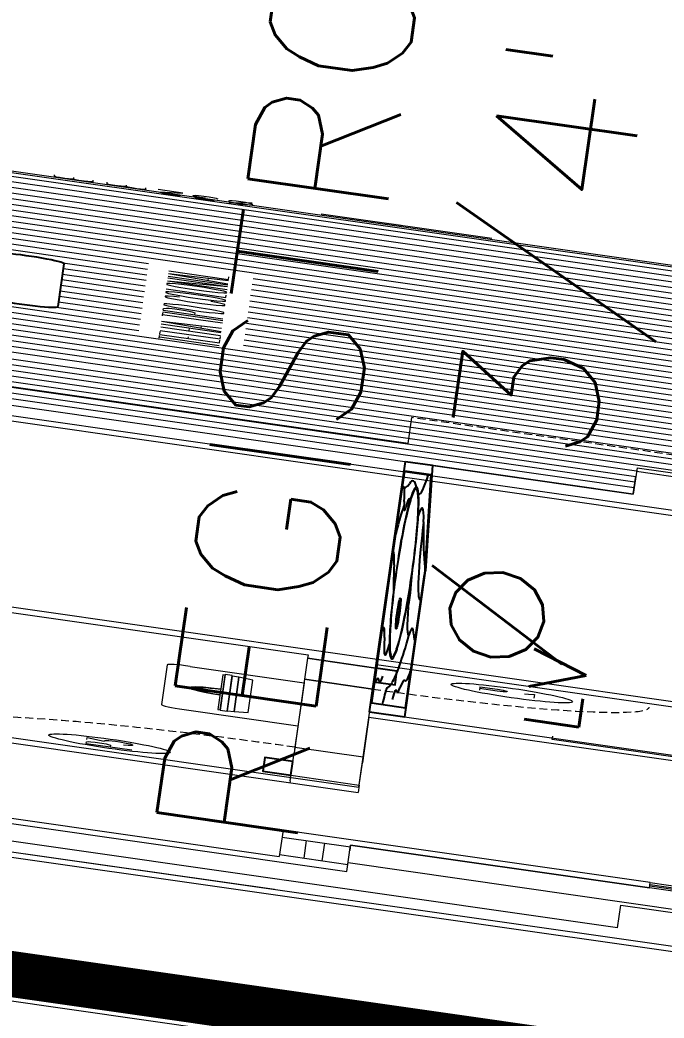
# Model space of a CAD drawing. Header units: millimetres. Extents: x -361192058 to 101130107379, y -14071650034 to 19218552450.
# Drawn here: x -125846 to -125762.9, y 40502.4 to 40631.3 of the extents above; entities that cross this region are included whole.
import ezdxf
from ezdxf.enums import TextEntityAlignment as Align

# ---------------------------------------------------------------- set-up
doc = ezdxf.new("R2010")
doc.units = ezdxf.units.MM
doc.header["$LTSCALE"] = 0.5
doc.linetypes.add('HIDDEN2', pattern=[0.1875, 0.125, -0.0625])
for name, color, linetype in [('02', 2, 'Continuous'), ('APBAN', 4, 'Continuous'), ('ARCO', 7, 'HIDDEN2'), ('CONEXAO_AG_FRIA', 3, 'Continuous'), ('CONEXAO_ESGOTO', 7, 'Continuous'), ('DIVERSOS', 4, 'Continuous'), ('ESQUADRIA', 3, 'Continuous'), ('ESQUADRIAS', 3, 'Continuous'), ('HATCH', 8, 'Continuous'), ('MOBIL-I', 251, 'Continuous'), ('parede', 2, 'Continuous'), ('PISO', 8, 'Continuous'), ('projeção 02', 7, 'HIDDEN2'), ('TEXTO2', 3, 'Continuous'), ('TUBULAÇÃO_HIDRÁULICA', 5, 'Continuous'), ('TXT_1', 3, 'Continuous')]:
    doc.layers.add(name, color=color, linetype=linetype)
doc.styles.add('ADITIVOCAD', font='ROMANS.shx')
doc.styles.add('COTAS', font='romans.shx')
doc.styles.add('R80', font='simplex.shx', dxfattribs={"height": 0.2})
doc.styles.add('ROMANS', font='romans', dxfattribs={"height": 0.1})
doc.styles.get("Standard").update_dxf_attribs({"font": 'txt.shx', "height": 0.12})
doc.dimstyles.new('COTAS', dxfattribs={"dimtxt": 0.08, "dimasz": 0.06, "dimexe": 0.18, "dimexo": 0.0625, "dimgap": 0.05, "dimtad": 1, "dimdec": 4, "dimzin": 4, "dimdsep": 46, "dimtxsty": 'R80', "dimblk1": 'DOT', "dimblk2": 'DOT', "dimsah": 1, "dimcen": 0.09, "dimse1": 1, "dimse2": 1, "dimclrt": 150, "dimadec": 0, "dimazin": 0, "dimtfac": 1, "dimtdec": 4, "dimtmove": 2, "dimatfit": 3, "dimldrblk": 'DOT', "dimfxl": 0, "dimtolj": 1, "dimtzin": 0, "dimarcsym": 0})

# ---------------------------------------------------------------- blocks, each defined once
blk = doc.blocks.new('_Dot')
at = {"color": 0, "lineweight": -2}
blk.add_line((-0.5, 0), (-1, 0), dxfattribs=at)
at = {"color": 0, "const_width": 0.5}
blk.add_lwpolyline([(-0.25, 0, 1), (0.25, 0, 1)], format="xyb", close=True, dxfattribs=at)
blk = doc.blocks.new('DOT')
for p, q in [((0, -1.5), (0, 1.5)), ((1.5, 0), (-1.5, 0))]:
    blk.add_line(p, q)
blk.add_circle((0, 0), 0.5)
blk = doc.blocks.new('ADC_SETA3')
blk.add_lwpolyline([(-0.3034, 0), (0.3034, 0, 0.668179), (0.3317, 0.0683), (0.0283, 0.3746, 0.414214), (-0.0283, 0.3746), (-0.3317, 0.0683, 0.668179), (-0.3034, 0), (-0.3034, 0)], format="xyb")
blk = doc.blocks.new('ADC_PE_AB1')
blk.add_lwpolyline([(0, -0.03), (1, -0.03), (1, 0), (0, 0)], close=True)
at = {"flags": 8}
blk.add_attdef('$PORTA', text='', height=0.09, dxfattribs=at).set_placement((0.5, -0.1569), align=Align.MIDDLE)
blk = doc.blocks.new('ADC_LAV_05')
for p, q in [((0, 0), (0, 0.55)), ((0, 0.55), (0.7704, 0.55)), ((0.7704, 0.55), (1, 0.3206)), ((0.02, 0.53), (0.7621, 0.53)), ((0.02, 0.02), (0.02, 0.53)), ((0.7621, 0.53), (0.98, 0.3123)), ((0.98, 0.02), (0.98, 0.3123)), ((1, 0), (1, 0.3206)), ((0, 0), (1, 0)), ((0.02, 0.02), (0.98, 0.02))]:
    blk.add_line(p, q)
for points in [[(0.4062, 0.1206, 0.083485), (0.4944, 0.1354, 0.090959), (0.566, 0.1759, 0.104004), (0.6157, 0.239, 0.115577), (0.6322, 0.3095, 0.115577), (0.6157, 0.38, 0.104004), (0.566, 0.443, 0.090959), (0.4944, 0.4835, 0.083485), (0.4062, 0.4983, 0.083485), (0.3179, 0.4835, 0.090959), (0.2463, 0.443, 0.104004), (0.1966, 0.38, 0.115577), (0.1801, 0.3095, 0.115577), (0.1966, 0.239, 0.104004), (0.2463, 0.1759, 0.090959), (0.3179, 0.1354, 0.083485)], [(0.4062, 0.1248, 0.083485), (0.493, 0.1394, 0.090959), (0.5633, 0.1791, 0.104004), (0.6119, 0.2408, 0.115577), (0.628, 0.3095, 0.115577), (0.6119, 0.3781, 0.104004), (0.5633, 0.4398, 0.090959), (0.493, 0.4795, 0.083485), (0.4062, 0.4941, 0.083485), (0.3193, 0.4795, 0.090959), (0.249, 0.4398, 0.104004), (0.2004, 0.3781, 0.115577), (0.1843, 0.3095, 0.115577), (0.2004, 0.2408, 0.104004), (0.249, 0.1791, 0.090959), (0.3193, 0.1394, 0.083485)]]:
    blk.add_lwpolyline(points, format="xyb", close=True)
for radius in [0.0339, 0.025]:
    blk.add_circle((0.4055, 0.2206), radius)
for centre, radius, start, end in [((0.4995, 0.9177), 0.4342, 269.3247, 295.8903), ((0.76, 0.3809), 0.1624, 113.3641, 115.8903), ((0.0559, 1.3962), 0.9039, 267.7229, 278.9638), ((0.2875, -0.0718), 0.5823, 78.2401, 98.9638), ((0.0552, 0.402), 0.0926, 41.3487, 101.8141), ((0.1665, 0.4999), 0.0556, 221.3487, 297.4318), ((0.2605, 0.3465), 0.1245, 78.9955, 123.3333), ((0.2201, 0.1636), 0.3026, 106.3243, 131.3792), ((0.6508, 0.2793), 0.1756, 56.1908, 116.2902), ((1.1381, 1.007), 0.7001, 236.1908, 255.5369), ((0.9639, 0.4778), 0.2217, 193.7216, 269.9715), ((0.0206, 0.2349), 0.1168, 49.9343, 90.2724), ((0.3586, 0.6369), 0.4085, 229.9343, 244.0853), ((0.5983, 0.255), 0.0641, 344.5869, 58.1135), ((0.6184, 0.1896), 0.0639, 49.2661, 86.8336), ((0.7799, 0.3241), 0.1475, 215.7175, 274.1895), ((0.0641, 0.1144), 0.0713, 44.7702, 118.1843), ((0.363, 0.8774), 0.8206, 280.1922, 301.4107), ((0.8604, 0.032), 0.1609, 66.126, 115.6626), ((0.9822, 0.3072), 0.1401, 246.126, 269.1113), ((0.2056, 0.2549), 0.1281, 224.7702, 306.3582), ((0.8722, 0.3475), 0.2696, 267.8834, 293.5615), ((-0.0155, 0.2328), 0.1744, 281.75, 286.3843), ((0.0957, -0.1456), 0.22, 78.1029, 106.3843), ((0.1688, 0.2014), 0.1346, 258.1029, 296.1994), ((0.3613, 0.8866), 0.83, 271.4321, 280.1922), ((0.8511, -0.2259), 0.3042, 87.8834, 109.2677), ((0.4585, -0.1421), 0.2131, 111.0015, 130.4729), ((0.6495, -0.0622), 0.1173, 74.3079, 124.9939), ((0.688, 0.2406), 0.19, 267.9474, 289.2677)]:
    blk.add_arc(centre, radius, start, end)
for points in [[(0.2886, 0.471), (0.2899, 0.4611), (0.3035, 0.4779), (0.2965, 0.4664)], [(0.3035, 0.4779), (0.2965, 0.4664), (0.3178, 0.4833), (0.3049, 0.4731)], [(0.2584, 0.4524), (0.2647, 0.4406), (0.2777, 0.465), (0.2797, 0.4531)], [(0.2777, 0.465), (0.2797, 0.4531), (0.2886, 0.471), (0.2899, 0.4611)], [(0.231, 0.4287), (0.2403, 0.4137), (0.2433, 0.4404), (0.2513, 0.4271)], [(0.2433, 0.4404), (0.2513, 0.4271), (0.2584, 0.4524), (0.2647, 0.4406)], [(0.2049, 0.3949), (0.2213, 0.3828), (0.2176, 0.4133), (0.2336, 0.4041)], [(0.2176, 0.4133), (0.2336, 0.4041), (0.231, 0.4287), (0.2403, 0.4137)], [(0.1966, 0.38), (0.2152, 0.3688), (0.2049, 0.3949), (0.2213, 0.3828)], [(0.19, 0.3646), (0.2108, 0.3551), (0.1966, 0.38), (0.2152, 0.3688)], [(0.1821, 0.3345), (0.2054, 0.3236), (0.1859, 0.352), (0.2075, 0.3406)], [(0.1859, 0.352), (0.2075, 0.3406), (0.19, 0.3646), (0.2108, 0.3551)], [(0.1808, 0.324), (0.205, 0.3144), (0.1821, 0.3345), (0.2054, 0.3236)], [(0.1801, 0.311), (0.2052, 0.3059), (0.1808, 0.324), (0.205, 0.3144)], [(0.1806, 0.2975), (0.2057, 0.2976), (0.1801, 0.311), (0.2052, 0.3059)], [(0.1813, 0.2898), (0.2072, 0.2867), (0.1806, 0.2975), (0.2057, 0.2976)], [(0.1847, 0.2717), (0.2109, 0.2698), (0.1816, 0.2882), (0.2076, 0.2844)], [(0.1894, 0.2561), (0.2133, 0.2622), (0.1847, 0.2717), (0.2109, 0.2698)], [(0.1979, 0.2364), (0.216, 0.2547), (0.1894, 0.2561), (0.2133, 0.2622)], [(0.2064, 0.2215), (0.2209, 0.2436), (0.1979, 0.2364), (0.216, 0.2547)], [(0.2176, 0.2056), (0.222, 0.2413), (0.2064, 0.2215), (0.2209, 0.2436)], [(0.2303, 0.1909), (0.2314, 0.2247), (0.2176, 0.2056), (0.222, 0.2413)], [(0.2433, 0.1785), (0.2403, 0.2118), (0.2303, 0.1909), (0.2314, 0.2247)], [(0.2571, 0.1674), (0.2482, 0.202), (0.2433, 0.1785), (0.2403, 0.2118)], [(0.2632, 0.1631), (0.2567, 0.1927), (0.2571, 0.1674), (0.2482, 0.202)], [(0.2742, 0.156), (0.2627, 0.1868), (0.2632, 0.1631), (0.2567, 0.1927)], [(0.2851, 0.1498), (0.2729, 0.1778), (0.2742, 0.156), (0.2627, 0.1868)], [(0.2956, 0.1445), (0.2839, 0.1687), (0.2851, 0.1498), (0.2729, 0.1778)], [(0.3256, 0.1339), (0.2928, 0.1613), (0.2956, 0.1445), (0.2839, 0.1687)], [(0.2966, 0.144), (0.3256, 0.1339), (0.2964, 0.1441), (0.3254, 0.133)], [(0.2964, 0.1441), (0.3254, 0.133), (0.3256, 0.1339), (0.3279, 0.1322)]]:
    blk.add_solid(points)
blk = doc.blocks.new('APROVADO QUADRA 21.2 MBVII')
at = {"layer": '02', "color": 8, "lineweight": 18}
for p, q in [((4234.1794, 2272.5595), (4234.1794, 2278.3595)), ((4246.3712, 2278.3595), (4246.3712, 2272.6595)), ((4234.6794, 2277.8595), (4234.6794, 2273.1595)), ((4246.8811, 2273.1595), (4246.8811, 2277.8595)), ((4234.8294, 2277.7095), (4234.8294, 2273.3095)), ((4236.9294, 2277.7095), (4236.9294, 2273.1595)), ((4237.0794, 2277.7095), (4237.0794, 2273.1595)), ((4237.0794, 2277.7095), (4237.0794, 2273.1595)), ((4240.5794, 2273.6995), (4240.5794, 2273.3095)), ((4237.0794, 2273.1595), (4240.5794, 2273.1595)), ((4240.5794, 2273.1595), (4240.5794, 2270.8095)), ((4246.3712, 2272.6595), (4246.3712, 2273.1595)), ((4246.8811, 2273.1595), (4247.6212, 2273.1595)), ((4247.1212, 2272.6595), (4246.3712, 2272.6595)), ((4246.3811, 2272.6595), (4246.8811, 2272.6595)), ((4246.3811, 2272.6595), (4246.8811, 2272.6595))]:
    blk.add_line(p, q, dxfattribs=at)
at = {"layer": '02', "color": 7, "lineweight": 18}
for p, q in [((4234.8789, 2273.3095), (4234.8789, 2273.1595)), ((4235.3789, 2273.3095), (4235.3789, 2273.1595))]:
    blk.add_line(p, q, dxfattribs=at)
at = {"layer": '02', "lineweight": 18}
blk.add_lwpolyline([(4229.7208, 2238.7047), (4290.9208, 2238.7047), (4290.9208, 2283.2547), (4229.7208, 2283.2547)], close=True, dxfattribs=at)
at = {"layer": '02', "lineweight": 18, "const_width": 0.1}
blk.add_lwpolyline([(4230.4708, 2239.4547), (4290.1708, 2239.4547), (4290.1708, 2282.5047), (4230.4708, 2282.5047)], close=True, dxfattribs=at)
at = {"layer": 'ARCO', "color": 8, "lineweight": 18}
for centre, radius, start, end in [((4237.1425, 2273.3095), 0.8, 360, 90), ((4240.4794, 2273.1595), 0.6, 180, 270)]:
    blk.add_arc(centre, radius, start, end, dxfattribs=at)
at = {"layer": 'CONEXAO_ESGOTO', "lineweight": 18}
blk.add_line((4252.9437, 2273.0427), (4252.9437, 2273.417), dxfattribs=at)
blk.add_solid([(4252.9437, 2273.417), (4252.9061, 2273.2409), (4252.9812, 2273.2409)], dxfattribs=at)
at = {"layer": 'DIVERSOS', "color": 8, "lineweight": 18}
for p, q in [((4245.9212, 2256.0095), (4245.9212, 2278.6095)), ((4246.0712, 2256.5095), (4246.0712, 2278.6095)), ((4235.4294, 2270.5032), (4235.4294, 2272.5032)), ((4235.5794, 2272.5032), (4235.5794, 2270.5032))]:
    blk.add_line(p, q, dxfattribs=at)
at = {"layer": 'ESQUADRIA', "lineweight": 18}
for p, q in [((4235.3789, 2273.2563), (4234.8789, 2273.2563)), ((4235.3789, 2273.2163), (4234.8789, 2273.2163))]:
    blk.add_line(p, q, dxfattribs=at)
at = {"layer": 'ESQUADRIA', "color": 8, "lineweight": 18}
for p, q in [((4235.4844, 2272.5032), (4235.4844, 2270.5032)), ((4235.5244, 2272.5032), (4235.5244, 2270.5032))]:
    blk.add_line(p, q, dxfattribs=at)
at = {"layer": 'ESQUADRIAS', "color": 8, "lineweight": 18}
for p, q in [((4252.7712, 2278.6095), (4252.7712, 2271.6095)), ((4252.9212, 2278.6095), (4252.9212, 2263.6095)), ((4247.1212, 2272.6595), (4247.1212, 2266.3595))]:
    blk.add_line(p, q, dxfattribs=at)
at = {"layer": 'HATCH', "color": 8, "lineweight": 18}
for p, q in [((4246.5475, 2272.6595), (4246.5475, 2278.3595)), ((4247.85, 2266.3595), (4247.85, 2278.3595)), ((4248.0087, 2266.3595), (4248.0087, 2278.3595)), ((4248.1675, 2266.3595), (4248.1675, 2278.3595)), ((4248.3262, 2266.3595), (4248.3262, 2278.3595)), ((4248.485, 2266.3595), (4248.485, 2278.3595)), ((4248.6437, 2266.3595), (4248.6437, 2278.3595)), ((4248.8025, 2266.3595), (4248.8025, 2278.3595)), ((4248.9612, 2273.7734), (4248.9612, 2278.3595)), ((4249.12, 2273.7734), (4249.12, 2278.3595)), ((4246.7062, 2272.6595), (4246.7062, 2277.2095)), ((4246.865, 2272.6595), (4246.865, 2277.2095)), ((4247.0237, 2272.6595), (4247.0237, 2277.2095)), ((4247.1825, 2266.3595), (4247.1825, 2277.2095)), ((4247.3412, 2266.3595), (4247.3412, 2277.2095)), ((4247.5, 2266.3595), (4247.5, 2277.2095)), ((4247.6587, 2266.3595), (4247.6587, 2277.2095)), ((4250.7075, 2273.7734), (4250.7075, 2277.2095)), ((4250.8662, 2273.7734), (4250.8662, 2277.2095)), ((4251.025, 2272.6139), (4251.025, 2277.2095)), ((4251.1837, 2272.6139), (4251.1837, 2277.2095)), ((4251.8187, 2270.8095), (4251.8187, 2277.2095)), ((4251.9775, 2270.8095), (4251.9775, 2277.2095)), ((4252.1362, 2270.8095), (4252.1362, 2277.2095)), ((4252.295, 2270.8095), (4252.295, 2277.2095)), ((4252.4537, 2270.8095), (4252.4537, 2277.2095)), ((4252.6125, 2270.8095), (4252.6125, 2277.2095)), ((4251.3425, 2270.8095), (4251.3425, 2275.7978)), ((4251.5012, 2270.8095), (4251.5012, 2275.7978)), ((4251.66, 2270.8095), (4251.66, 2275.4178)), ((4249.2787, 2273.7734), (4249.2787, 2273.9632)), ((4249.4375, 2273.7734), (4249.4375, 2273.9548)), ((4249.5962, 2273.7734), (4249.5962, 2273.9548)), ((4249.755, 2273.7734), (4249.755, 2273.9548)), ((4249.9137, 2273.7734), (4249.9137, 2273.9548)), ((4250.0725, 2273.7734), (4250.0725, 2273.9548)), ((4250.2312, 2273.7734), (4250.2312, 2273.9548)), ((4250.39, 2273.7734), (4250.39, 2273.9548)), ((4250.5487, 2273.7734), (4250.5487, 2273.9575)), ((4248.9612, 2269.6687), (4248.9612, 2273.5438)), ((4249.12, 2269.6687), (4249.12, 2273.5438)), ((4249.2787, 2269.6687), (4249.2787, 2273.5438)), ((4249.4375, 2269.6687), (4249.4375, 2273.5438)), ((4249.5962, 2270.8095), (4249.5962, 2273.5438)), ((4249.755, 2270.8095), (4249.755, 2273.5438)), ((4249.9137, 2270.8095), (4249.9137, 2273.5438)), ((4250.0725, 2272.6139), (4250.0725, 2273.5438)), ((4250.2312, 2270.8095), (4250.2312, 2273.5438)), ((4250.39, 2272.6139), (4250.39, 2273.5438)), ((4250.5487, 2272.6139), (4250.5487, 2273.5438)), ((4250.7075, 2272.6139), (4250.7075, 2273.5438)), ((4250.8662, 2272.6139), (4250.8662, 2273.5438)), ((4249.9137, 2272.8463), (4249.9137, 2273.4463)), ((4247.0212, 2272.6595), (4247.0212, 2266.2595))]:
    blk.add_line(p, q, dxfattribs=at)
at = {"layer": 'MOBIL-I', "color": 8, "lineweight": 18}
for p, q in [((4239.7317, 2273.6095), (4238.604, 2273.6095)), ((4238.554, 2273.5595), (4238.554, 2273.3095)), ((4239.7817, 2273.5595), (4239.7817, 2273.3095)), ((4239.7817, 2273.3095), (4237.8771, 2273.3095))]:
    blk.add_line(p, q, dxfattribs=at)
for points in [[(4239.6957, 2273.4666), (4239.6957, 2273.4819), (4238.6777, 2273.4819), (4238.6777, 2273.4666)], [(4239.6804, 2273.4819), (4239.6804, 2273.487), (4238.693, 2273.487), (4238.693, 2273.4819)], [(4239.6804, 2273.4514), (4239.6804, 2273.4666), (4238.693, 2273.4666), (4238.693, 2273.4514)], [(4239.6499, 2273.4208), (4239.6804, 2273.4514), (4238.693, 2273.4514), (4238.7236, 2273.4208)]]:
    blk.add_lwpolyline(points, close=True, dxfattribs=at)
for centre, radius, start, end in [((4238.604, 2273.5595), 0.05, 90, 180), ((4239.7317, 2273.5595), 0.05, 0, 90), ((4239.1867, 2273.4666), 0.0865, 13.6117, 166.3883), ((4239.1867, 2273.4666), 0.0763, 15.4696, 164.5304)]:
    blk.add_arc(centre, radius, start, end, dxfattribs=at)
at = {"layer": 'parede', "color": 8, "lineweight": 18}
for p, q in [((4233.7294, 2256.0095), (4233.7294, 2281.0095)), ((4240.7294, 2281.0095), (4240.7294, 2256.0095)), ((4240.5794, 2277.7095), (4240.5794, 2273.6995)), ((4233.8794, 2273.3095), (4233.8794, 2276.9095)), ((4233.8794, 2256.5095), (4233.8794, 2273.9595)), ((4235.5794, 2273.3095), (4234.8294, 2273.3095)), ((4235.5794, 2272.5032), (4235.5794, 2273.3095)), ((4236.9794, 2273.3095), (4236.9294, 2273.3095)), ((4237.1425, 2273.3095), (4237.1425, 2273.1595)), ((4239.8794, 2273.3095), (4237.7794, 2273.3095)), ((4237.9425, 2273.3095), (4237.9425, 2273.1595)), ((4239.8794, 2273.3095), (4239.2294, 2273.3095)), ((4239.8794, 2273.3095), (4239.8794, 2273.1595)), ((4240.5794, 2273.3095), (4240.4794, 2273.3095)), ((4240.5794, 2273.3095), (4240.4794, 2273.3095)), ((4240.4794, 2273.3095), (4240.4794, 2273.1595)), ((4235.4294, 2273.1595), (4235.2794, 2273.1595)), ((4235.4294, 2273.1595), (4235.2794, 2273.1595)), ((4235.4294, 2272.5032), (4235.4294, 2273.1595)), ((4237.1425, 2273.1595), (4236.9294, 2273.1595)), ((4239.0794, 2273.1595), (4237.7794, 2273.1595)), ((4239.0794, 2273.1595), (4239.0794, 2270.6595)), ((4239.8794, 2273.1595), (4239.2294, 2273.1595)), ((4239.2294, 2273.1595), (4239.2294, 2270.8095)), ((4239.8794, 2273.1595), (4239.2294, 2273.1595)), ((4235.4294, 2272.5032), (4235.5794, 2272.5032))]:
    blk.add_line(p, q, dxfattribs=at)
for points in [[(4237.0925, 2273.3095), (4237.1425, 2273.3095), (4237.1425, 2273.1595), (4237.0925, 2273.1595)], [(4237.9925, 2273.3095), (4237.9425, 2273.3095), (4237.9425, 2273.1595), (4237.9925, 2273.1595)], [(4239.8794, 2273.1595), (4239.8794, 2273.1595), (4239.8794, 2273.3095), (4239.8794, 2273.3095)], [(4240.4794, 2273.1595), (4240.4794, 2273.1595), (4240.4794, 2273.3095), (4240.4794, 2273.3095)], [(4234.6794, 2273.1595), (4235.4294, 2273.1595), (4235.4294, 2272.5032)]]:
    blk.add_lwpolyline(points, dxfattribs=at)
at = {"layer": 'PISO', "color": 8, "lineweight": 18}
for p, q in [((4236.9794, 2273.3095), (4237.7794, 2273.3095)), ((4240.4794, 2273.3095), (4239.8794, 2273.3095)), ((4234.9294, 2273.1595), (4234.9294, 2266.3595)), ((4237.1425, 2273.1595), (4237.7794, 2273.1595)), ((4239.8794, 2273.1595), (4240.4794, 2273.1595)), ((4234.1794, 2272.5595), (4234.8294, 2272.5595)), ((4234.8294, 2272.5595), (4234.8294, 2266.2595))]:
    blk.add_line(p, q, dxfattribs=at)
for centre in [(4237.2994, 2273.7095), (4240.3225, 2272.8595)]:
    blk.add_circle(centre, 0.1333, dxfattribs=at)
at = {"layer": 'projeção 02', "color": 8, "lineweight": 18}
blk.add_line((4247.6212, 2266.8595), (4247.6212, 2273.1595), dxfattribs=at)
at = {"layer": 'TUBULAÇÃO_HIDRÁULICA', "lineweight": 18}
for p, q in [((4252.8674, 2267.5158), (4252.8674, 2276.4311)), ((4239.1823, 2271.1388), (4239.1823, 2272.7583)), ((4239.1823, 2272.7583), (4239.2823, 2272.7583))]:
    blk.add_line(p, q, dxfattribs=at)
at = {"layer": 'DIVERSOS', "color": 8, "lineweight": 18, "xscale": 2, "yscale": 2, "zscale": 2}
blk.add_blockref('ADC_SETA3', (4249.9213, 2273.9548), dxfattribs=at)
at = {"layer": 'ESQUADRIAS', "color": 8, "lineweight": 18}
ref = blk.add_blockref('ADC_PE_AB1', (4237.1425, 2273.3095), dxfattribs=dict(at, xscale=0.8000000000001819, zscale=0.8000000000001819, rotation=90))
ref.add_attrib('$PORTA', 'P3', dxfattribs={"layer": 'TXT_1', "height": 0.1, "flags": 8}).set_placement((4237.2994, 2273.7095), align=Align.MIDDLE)
ref = blk.add_blockref('ADC_PE_AB1', (4240.4794, 2273.1595), dxfattribs=dict(at, xscale=0.599999999999909, zscale=0.599999999999909, rotation=269.9999999999999))
ref.add_attrib('$PORTA', 'P1', dxfattribs={"layer": 'TXT_1', "height": 0.1, "rotation": 270, "flags": 8}).set_placement((4240.3225, 2272.8595), align=Align.MIDDLE)
at = {"layer": 'MOBIL-I', "color": 8, "lineweight": 18, "rotation": 269.9999999999999}
blk.add_blockref('ADC_LAV_05', (4239.2294, 2273.1595), dxfattribs=at)
at = {"color": 0, "lineweight": 13, "flags": 8}
for p in [(4700.7247, 2280.1125), (4699.5738, 2277.8964), (4702.3546, 2276.195), (4703.6722, 2274.085), (4699.8445, 2272.2194), (4703.0488, 2270.137), (4703.0877, 2267.9803), (4700.6523, 2261.5216), (4700.7007, 2257.1593)]:
    blk.add_attdef('NIVEL', p, '', height=0.075, dxfattribs=at)
for rotation, width, p in [(90, 0.8, (4700.8205, 2275.7521)), (270, 0.6, (4703.8437, 2274.9021)), (90, 0.8, (4701.5575, 2268.5021)), (180, 0.6, (4651.1817, 2236.1931))]:
    blk.add_attdef('$PORTA', text='', height=0.09, rotation=rotation, dxfattribs=dict(at, width=width)).set_placement(p, align=Align.MIDDLE)
for p in [(4654.176, 2240.463), (4648.499, 2240.1923), (4637.8012, 2239.3845), (4633.4388, 2239.3361), (4656.3921, 2239.3121), (4652.4746, 2237.6822), (4646.4166, 2236.988), (4644.2598, 2236.9491), (4650.3646, 2236.3646)]:
    blk.add_attdef('NIVEL', p, '', height=0.075, rotation=270, dxfattribs=at)
at = {"color": 0, "lineweight": 13, "width": 0.8, "flags": 8}
for p in [(4652.0317, 2239.2163), (4644.7817, 2238.4793)]:
    blk.add_attdef('$PORTA', text='', height=0.09, dxfattribs=at).set_placement(p, align=Align.MIDDLE)
at = {"layer": 'APBAN', "lineweight": 18, "insert": (4260.3553, 2272.6578), "char_height": 0.30938, "attachment_point": 9, "style": 'COTAS'}
blk.add_mtext('REGISTRO\\P%%c 3/4"', dxfattribs=at)
at = {"layer": 'CONEXAO_AG_FRIA', "lineweight": 18, "style": 'ROMANS'}
blk.add_text(' %%C32mm', height=0.09, rotation=90.1652, dxfattribs=at).set_placement((4252.9826, 2273.7558), align=Align.CENTER)
at = {"layer": 'TEXTO2', "color": 8, "lineweight": 18, "ltscale": 0.4, "style": 'ADITIVOCAD'}
blk.add_text('TELHA TIPO COLONIAL', height=0.13122, dxfattribs=at).set_placement((4248.8235, 2273.5962))
at = {"layer": 'TUBULAÇÃO_HIDRÁULICA', "color": 0, "lineweight": 18, "insert": (4239.3741, 2272.8249), "char_height": 0.12, "width": 1.871509, "attachment_point": 1}
blk.add_mtext('LV', dxfattribs=at)
at = {"layer": 'APBAN', "lineweight": 18, "annotation_type": 0, "has_hookline": 1, "hookline_direction": 1, "text_width": 4.5818}
blk.add_leader([(4263.1219, 2273.501), (4260.4653, 2274.3722), (4260.4053, 2274.3722)], dimstyle='COTAS', override={"dimldrblk": 'DOT'}, dxfattribs=at)

msp = doc.modelspace()

# ---------------------------------------------------------------- block references
at = {"layer": '02', "color": 0, "lineweight": 30, "xscale": -4.574818403918471, "yscale": -59.40450511825884, "zscale": 4.574818403918471, "rotation": 261.8606972171988}
msp.add_blockref('APROVADO QUADRA 21.2 MBVII', (5129.041, 2225.201), dxfattribs=at)

doc.saveas('drawing.dxf')
